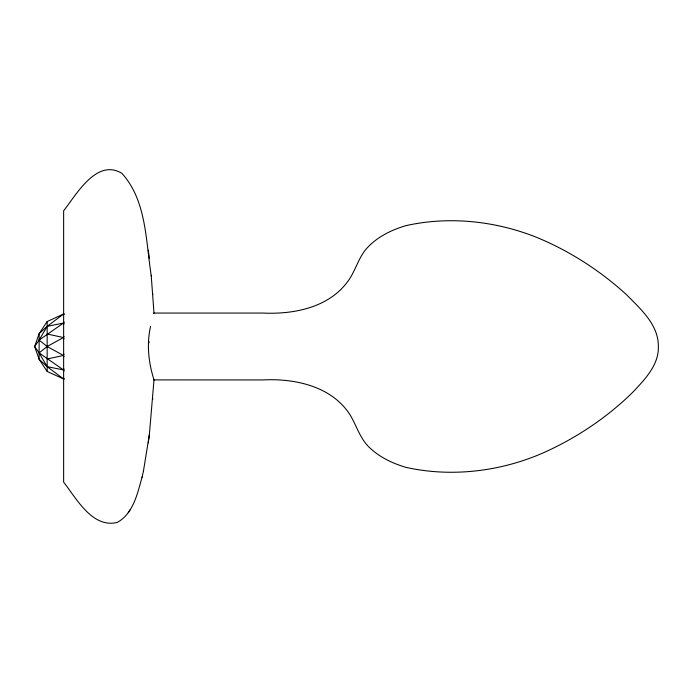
<?xml version="1.0" encoding="UTF-8"?>
<svg xmlns="http://www.w3.org/2000/svg" width="693" height="693" viewBox="0 0 693 693"><rect width="100%" height="100%" fill="white"/><g stroke="black" fill="none" stroke-linecap="round" stroke-linejoin="round"><path stroke-width="1.04" d="M152.798 398.458L152.737 399.376M150.554 326.455C146.518 344.17 148.51 362.69 154.002 379.851L149.376 434.511L143.425 471.231M148.293 442.888L149.376 434.511M151.239 275.866L151.195 275.329C145.799 241.216 146.518 200.208 121.855 173.311C96.63 158.039 76.169 194.837 63.635 210.819L63.635 482.181C76.343 498.302 92.256 528.499 117.195 522.444C133.446 513.617 137.483 493.251 142.143 476.914M142.048 477.312L143.512 470.85M154.002 379.903L262.612 379.946C294.889 378.17 332.527 386.287 350.615 415.765C357.112 427.044 360.784 440.393 371.145 449.047C380.994 457.943 393.321 463.617 405.951 467.359C451.368 477.477 500.337 471.569 542.931 452.997C575.978 438.288 606.6 417.87 632.484 392.559C644.386 379.851 658.974 365.28 658.35 346.5C658.679 324.696 640.323 308.723 626.264 294.464C600.294 270.807 570.33 251.429 537.907 237.881C496.569 221.05 449.575 215.869 405.951 225.641C392.307 229.695 378.915 235.992 368.806 246.223C358.653 255.89 356.072 270.339 347.86 281.323C328.673 307.796 293.399 314.527 262.612 313.054L153.967 313.054L153.456 313.565M64.068 336.348L63.435 337.534L47.159 346.5L39.129 352.919L47.159 366.649L63.435 378.88M128.257 512.699L130.336 509.442M64.068 369.022L63.435 369.923L47.159 366.649L39.129 359.329L34.65 346.5L39.129 333.671L47.159 321.535L64.068 313.825M64.068 323.977L63.435 323.077L39.129 340.081L34.65 346.5L39.129 352.919L63.435 369.923M63.435 314.12L47.159 326.351L39.129 333.671L39.129 359.329L47.159 371.465L64.068 379.175M47.159 358.983L63.435 355.466A18.148 15.904 -90 0 0 64.033 354.149M63.435 323.077L47.159 326.351L39.129 340.081L47.159 346.5L63.435 355.466L64.068 356.652M47.159 334.017L63.435 337.534A18.148 15.904 -90 0 1 64.033 338.851M149.376 258.489L148.293 250.112M151.195 275.329L154.002 313.115M152.737 293.624L152.798 294.542M47.159 321.535L47.159 371.465M148.752 343.243A33.81 0.459 -75.1 0 1 149.168 341.666M153.647 379.443A28.041 0.84 57.7 0 1 153.803 379.816M64.215 378.647A18.113 7.935 32.4 0 1 63.6 379.019M63.609 369.941A18.113 7.935 32.4 0 1 64.215 370.894M64.215 322.106A18.113 7.935 -32.4 0 1 63.609 323.059M63.6 313.981A18.113 7.935 -32.4 0 1 64.215 314.353"/></g></svg>
